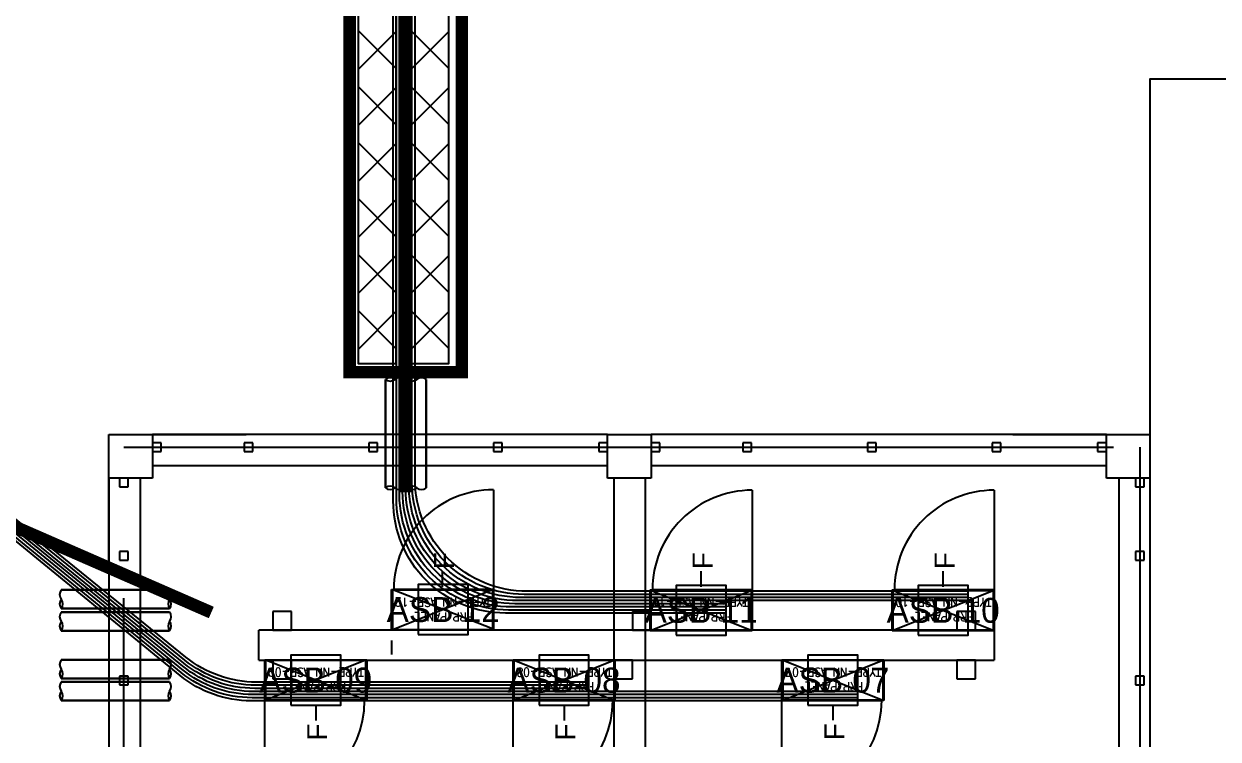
# Model space of a CAD drawing. Header units: metres. Extents: x 530339 to 530792, y 2675149 to 2675327.
# Drawn here: x 530553.61 to 530563.19, y 2675242.66 to 2675248.4 of the extents above; entities that cross this region are included whole.
import ezdxf
from ezdxf.enums import TextEntityAlignment as Align

# ---------------------------------------------------------------- set-up
doc = ezdxf.new("R2010")
doc.units = ezdxf.units.M
for name, pattern in [('DASHED', [0.75, 0.5, -0.25]), ('DASHED2', [0.375, 0.25, -0.125]), ('HIDDEN', [0.375, 0.25, -0.125]), ('PHANTOM', [63.5, 31.75, -6.35, 6.35, -6.35, 6.35, -6.35])]:
    doc.linetypes.add(name, pattern=pattern)
for name, color, linetype in [('1', 5, 'Continuous'), ('300mm Hume Pipe', 74, 'Continuous'), ('Excavation', 7, 'Continuous'), ('IDT', 7, 'Continuous'), ('LT Cable(AG) INV to LT Panel BL-02', 2, 'Continuous'), ('Trench (AC)-BL01', 14, 'Continuous')]:
    doc.layers.add(name, color=color, linetype=linetype)
doc.styles.add('Arial', font='arial.ttf')
doc.styles.add('RomanS', font='romans.shx')
doc.styles.get("Standard").update_dxf_attribs({"font": 'Adani Regular.ttf'})
doc.linetypes.add('FOUNDATION LAYOUT$0$FENCELINE1', pattern='A,6.35,-2.54,[133,ltypeshp.shx,S=2.54,R=0,X=-2.54,Y=0],-2.54,25.4', length=36.83)

# ---------------------------------------------------------------- blocks, each defined once
blk = doc.blocks.new('ASB')
at = {"layer": '1', "color": 5}
blk.add_lwpolyline([(-0.2, -0.2), (0.2, -0.2), (0.2, 0.2), (-0.2, 0.2)], close=True, dxfattribs=at)
at = {"layer": '1', "color": 7}
blk.add_attdef('ID', text='', height=0.2, dxfattribs=at).set_placement((0, 0), align=Align.MIDDLE_CENTER)
blk = doc.blocks.new('IDT')
at = {"layer": 'IDT', "color": 8, "linetype": 'PHANTOM', "ltscale": 0.25}
for p, q in [((33.7831, 18.3103), (33.7831, 9.1603)), ((25.6331, 9.1603), (25.6331, 16.0353)), ((33.7831, 9.1603), (25.6331, 9.1603))]:
    blk.add_line(p, q, dxfattribs=at)
at = {"layer": 'IDT', "color": 8}
for p, q in [((25.552, 9.4101), (25.552, 12.0601)), ((25.802, 9.4101), (25.802, 12.0601)), ((29.602, 9.4101), (29.602, 12.0601)), ((29.852, 9.4101), (29.852, 12.0601)), ((33.652, 9.4101), (33.652, 12.0601)), ((33.902, 9.4101), (33.902, 12.0601)), ((27.686, 11.1932), (28.504, 11.1932)), ((27.686, 10.8662), (27.686, 11.1932)), ((27.695, 10.8697), (27.695, 11.1897)), ((27.695, 11.1897), (28.495, 11.1897)), ((28.495, 11.1897), (27.695, 10.8697)), ((28.495, 10.8697), (27.695, 11.1897)), ((28.495, 11.1897), (28.495, 10.8697)), ((28.504, 11.1932), (28.504, 10.8662)), ((29.843, 11.1932), (30.661, 11.1932)), ((29.843, 10.8662), (29.843, 11.1932)), ((29.852, 10.8697), (29.852, 11.1897)), ((29.852, 11.1897), (30.652, 11.1897)), ((30.652, 11.1897), (29.852, 10.8697)), ((30.652, 10.8697), (29.852, 11.1897)), ((30.652, 11.1897), (30.652, 10.8697)), ((30.661, 11.1932), (30.661, 10.8662)), ((31.8339, 11.1932), (32.6519, 11.1932)), ((31.8339, 10.8662), (31.8339, 11.1932)), ((31.8429, 10.8697), (31.8429, 11.1897)), ((31.8429, 11.1897), (32.6429, 11.1897)), ((31.8429, 10.8697), (32.6429, 11.1897)), ((31.8429, 11.1897), (32.6429, 10.8697)), ((32.6429, 11.1897), (32.6429, 10.8697)), ((32.6519, 11.1932), (32.6519, 10.8662)), ((25.5981, 11.0685), (25.5981, 10.9985)), ((25.6681, 11.0685), (25.5981, 11.0685)), ((25.6681, 10.9985), (25.6681, 11.0685)), ((26.951, 11.0197), (26.951, 10.8697)), ((27.101, 11.0197), (26.951, 11.0197)), ((27.101, 10.8697), (27.101, 11.0197)), ((29.702, 11.0197), (29.702, 10.8697)), ((29.852, 11.0197), (29.702, 11.0197)), ((29.852, 10.8697), (29.852, 11.0197)), ((32.4369, 11.0197), (32.4369, 10.8697)), ((32.5869, 11.0197), (32.4369, 11.0197)), ((32.5869, 10.8697), (32.5869, 11.0197)), ((33.7481, 11.0685), (33.7481, 10.9985)), ((33.8181, 11.0685), (33.7481, 11.0685)), ((33.8181, 10.9985), (33.8181, 11.0685)), ((25.5981, 10.9985), (25.6681, 10.9985)), ((33.7481, 10.9985), (33.8181, 10.9985)), ((32.6992, 10.8697), (26.802, 10.8697)), ((26.951, 10.8697), (27.101, 10.8697)), ((28.504, 10.8662), (27.686, 10.8662)), ((28.495, 10.8697), (27.695, 10.8697)), ((29.702, 10.8697), (29.852, 10.8697)), ((30.661, 10.8662), (29.843, 10.8662)), ((30.652, 10.8697), (29.852, 10.8697)), ((32.6519, 10.8662), (31.8339, 10.8662)), ((32.6429, 10.8697), (31.8429, 10.8697)), ((32.4369, 10.8697), (32.5869, 10.8697)), ((32.6993, 10.8697), (32.6993, 10.6297)), ((31.6352, 10.7124), (31.6352, 10.8226)), ((26.802, 10.6332), (27.62, 10.6332)), ((26.802, 10.3062), (26.802, 10.6332)), ((27.62, 10.6332), (27.62, 10.3062)), ((28.743, 10.6332), (29.561, 10.6332)), ((28.743, 10.3062), (28.743, 10.6332)), ((29.561, 10.6332), (29.561, 10.3062)), ((26.802, 10.6297), (32.6992, 10.6297)), ((26.811, 10.3097), (26.811, 10.6297)), ((26.811, 10.6297), (27.611, 10.6297)), ((27.611, 10.6297), (26.811, 10.3097)), ((27.611, 10.3097), (26.811, 10.6297)), ((26.951, 10.6297), (26.951, 10.6297)), ((26.951, 10.6297), (26.951, 10.4797)), ((27.101, 10.6297), (26.951, 10.6297)), ((27.101, 10.4797), (27.101, 10.6297)), ((27.611, 10.6297), (27.611, 10.3097)), ((28.752, 10.3097), (28.752, 10.6297)), ((28.752, 10.6297), (29.552, 10.6297)), ((29.552, 10.6297), (28.752, 10.3097)), ((29.552, 10.3097), (28.752, 10.6297)), ((29.552, 10.6297), (29.552, 10.3097)), ((29.552, 10.6297), (29.552, 10.4797)), ((29.702, 10.6297), (29.552, 10.6297)), ((29.702, 10.4797), (29.702, 10.6297)), ((30.817, 10.6293), (31.635, 10.6293)), ((30.817, 10.3023), (30.817, 10.6293)), ((30.826, 10.3058), (30.826, 10.6258)), ((30.826, 10.6258), (31.626, 10.6258)), ((30.826, 10.3058), (31.626, 10.6258)), ((30.826, 10.618), (31.626, 10.3058)), ((31.626, 10.6258), (31.626, 10.3058)), ((31.635, 10.6293), (31.635, 10.3023)), ((32.4369, 10.6297), (32.4369, 10.4797)), ((32.5869, 10.6297), (32.4369, 10.6297)), ((32.5869, 10.4797), (32.5869, 10.6297)), ((26.951, 10.4797), (27.101, 10.4797)), ((29.552, 10.4797), (29.702, 10.4797)), ((32.4369, 10.4797), (32.5869, 10.4797)), ((27.62, 10.3062), (26.802, 10.3062)), ((27.611, 10.3097), (26.811, 10.3097)), ((29.561, 10.3062), (28.743, 10.3062)), ((29.552, 10.3097), (28.752, 10.3097)), ((31.635, 10.3023), (30.817, 10.3023)), ((31.626, 10.3058), (30.826, 10.3058)), ((25.5981, 10.0685), (25.5981, 9.9985)), ((25.6681, 10.0685), (25.5981, 10.0685)), ((25.6681, 9.9985), (25.6681, 10.0685)), ((33.7481, 10.0685), (33.7481, 9.9985)), ((33.8181, 10.0685), (33.7481, 10.0685)), ((33.8181, 9.9985), (33.8181, 10.0685)), ((25.5981, 9.9985), (25.6681, 9.9985)), ((33.7481, 9.9985), (33.8181, 9.9985)), ((25.552, 9.0601), (25.552, 9.4101)), ((25.552, 9.4101), (25.902, 9.4101)), ((25.5981, 9.4801), (25.5981, 9.4101)), ((25.6681, 9.4801), (25.5981, 9.4801)), ((25.5981, 9.4101), (25.6681, 9.4101)), ((25.6681, 9.4101), (25.6681, 9.4801)), ((25.902, 9.4101), (25.902, 9.0601)), ((29.552, 9.0601), (29.552, 9.4101)), ((29.552, 9.4101), (29.902, 9.4101)), ((29.902, 9.4101), (29.902, 9.0601)), ((33.552, 9.0601), (33.552, 9.4101)), ((33.552, 9.4101), (33.902, 9.4101)), ((33.7481, 9.4801), (33.7481, 9.4101)), ((33.8181, 9.4801), (33.7481, 9.4801)), ((33.7481, 9.4101), (33.8181, 9.4101)), ((33.8181, 9.4101), (33.8181, 9.4801)), ((33.902, 9.4101), (33.902, 9.0601)), ((25.902, 9.3101), (29.552, 9.3101)), ((29.902, 9.3101), (33.552, 9.3101)), ((25.902, 9.1953), (25.902, 9.1253)), ((25.972, 9.1953), (25.902, 9.1953)), ((25.972, 9.1253), (25.972, 9.1953)), ((26.7481, 9.1953), (26.7481, 9.1253)), ((26.8181, 9.1953), (26.7481, 9.1953)), ((26.8181, 9.1253), (26.8181, 9.1953)), ((27.7481, 9.1953), (27.7481, 9.1253)), ((27.8181, 9.1953), (27.7481, 9.1953)), ((27.8181, 9.1253), (27.8181, 9.1953)), ((28.7481, 9.1953), (28.7481, 9.1253)), ((28.8181, 9.1953), (28.7481, 9.1953)), ((28.8181, 9.1253), (28.8181, 9.1953)), ((29.4822, 9.1953), (29.4822, 9.1253)), ((29.5522, 9.1953), (29.4822, 9.1953)), ((29.5522, 9.1253), (29.5522, 9.1953)), ((29.902, 9.1953), (29.902, 9.1253)), ((29.972, 9.1953), (29.902, 9.1953)), ((29.972, 9.1253), (29.972, 9.1953)), ((30.7481, 9.1953), (30.7481, 9.1253)), ((30.8181, 9.1953), (30.7481, 9.1953)), ((30.8181, 9.1253), (30.8181, 9.1953)), ((31.7481, 9.1953), (31.7481, 9.1253)), ((31.8181, 9.1953), (31.7481, 9.1953)), ((31.8181, 9.1253), (31.8181, 9.1953)), ((32.7481, 9.1953), (32.7481, 9.1253)), ((32.8181, 9.1953), (32.7481, 9.1953)), ((32.8181, 9.1253), (32.8181, 9.1953)), ((33.482, 9.1953), (33.482, 9.1253)), ((33.552, 9.1953), (33.482, 9.1953)), ((33.552, 9.1253), (33.552, 9.1953)), ((25.902, 9.1253), (25.972, 9.1253)), ((26.7481, 9.1253), (26.8181, 9.1253)), ((27.7481, 9.1253), (27.8181, 9.1253)), ((28.7481, 9.1253), (28.8181, 9.1253)), ((29.4822, 9.1253), (29.5522, 9.1253)), ((29.902, 9.1253), (29.972, 9.1253)), ((30.7481, 9.1253), (30.8181, 9.1253)), ((31.7481, 9.1253), (31.8181, 9.1253)), ((32.7481, 9.1253), (32.8181, 9.1253)), ((33.482, 9.1253), (33.552, 9.1253)), ((25.902, 9.0601), (25.552, 9.0601)), ((25.902, 9.0601), (29.552, 9.0601)), ((29.902, 9.0601), (29.552, 9.0601)), ((29.902, 9.0601), (33.552, 9.0601)), ((33.902, 9.0601), (33.552, 9.0601))]:
    blk.add_line(p, q, dxfattribs=at)
at = {"layer": 'IDT', "color": 8, "linetype": 'DASHED', "ltscale": 5}
for p, q in [((28.504, 11.9932), (28.504, 11.1932)), ((30.661, 11.9932), (30.661, 11.1932)), ((32.6519, 11.9932), (32.6519, 11.1932)), ((28.4602, 11.1932), (27.704, 11.1932)), ((28.504, 11.1932), (28.4602, 11.1932)), ((30.6172, 11.1932), (29.861, 11.1932)), ((30.661, 11.1932), (30.6172, 11.1932)), ((32.6081, 11.1932), (31.8519, 11.1932)), ((32.6519, 11.1932), (32.6081, 11.1932)), ((26.802, 9.5062), (26.802, 10.3062)), ((26.802, 10.3062), (26.8459, 10.3062)), ((26.8459, 10.3062), (27.602, 10.3062)), ((28.743, 9.5062), (28.743, 10.3062)), ((28.743, 10.3062), (28.7869, 10.3062)), ((28.7869, 10.3062), (29.543, 10.3062)), ((30.817, 9.5023), (30.817, 10.3023)), ((30.817, 10.3023), (30.8609, 10.3023)), ((30.8609, 10.3023), (31.617, 10.3023))]:
    blk.add_line(p, q, dxfattribs=at)
at = {"layer": 'IDT', "color": 7}
for p, q in [((28.095, 11.2767), (28.095, 11.3492)), ((30.252, 11.2802), (30.252, 11.3527)), ((32.2429, 11.2802), (32.2429, 11.3527)), ((28.095, 11.2255), (28.095, 11.2767)), ((30.252, 11.229), (30.252, 11.2802)), ((32.2429, 11.229), (32.2429, 11.2802)), ((27.686, 11.1932), (28.504, 11.1932)), ((27.686, 10.8662), (27.686, 11.1932)), ((28.504, 11.1932), (28.504, 10.8662)), ((29.843, 11.1932), (30.661, 11.1932)), ((29.843, 10.8662), (29.843, 11.1932)), ((30.661, 11.1932), (30.661, 10.8662)), ((31.8339, 11.1932), (32.6519, 11.1932)), ((31.8339, 10.8662), (31.8339, 11.1932)), ((32.6519, 11.1932), (32.6519, 10.8662)), ((28.504, 10.8662), (27.686, 10.8662)), ((30.661, 10.8662), (29.843, 10.8662)), ((32.6519, 10.8662), (31.8339, 10.8662)), ((26.802, 10.6332), (27.62, 10.6332)), ((26.802, 10.3062), (26.802, 10.6332)), ((27.62, 10.6332), (27.62, 10.3062)), ((28.743, 10.6332), (29.561, 10.6332)), ((28.743, 10.3062), (28.743, 10.6332)), ((29.561, 10.6332), (29.561, 10.3062)), ((30.817, 10.6293), (31.635, 10.6293)), ((30.817, 10.3023), (30.817, 10.6293)), ((31.635, 10.6293), (31.635, 10.3023)), ((27.62, 10.3062), (26.802, 10.3062)), ((27.211, 10.2806), (27.211, 10.2294)), ((29.561, 10.3062), (28.743, 10.3062)), ((29.152, 10.2806), (29.152, 10.2294)), ((31.635, 10.3023), (30.817, 10.3023)), ((31.226, 10.2806), (31.226, 10.2294)), ((27.211, 10.2294), (27.211, 10.1569)), ((29.152, 10.2294), (29.152, 10.1569)), ((31.226, 10.2294), (31.226, 10.1569))]:
    blk.add_line(p, q, dxfattribs=at)
at = {"layer": 'IDT', "color": 124}
for p, q in [((34.2845, 11.1932), (33.4155, 11.1932)), ((33.4155, 11.1932), (34.2845, 11.1932)), ((33.4155, 11.0432), (34.2845, 11.0432)), ((34.2845, 11.0432), (33.4155, 11.0432)), ((34.2845, 11.0162), (33.4155, 11.0162)), ((33.4155, 11.0162), (34.2845, 11.0162)), ((33.4155, 10.8662), (34.2845, 10.8662)), ((34.2845, 10.8662), (33.4155, 10.8662)), ((34.2845, 10.6332), (33.4155, 10.6332)), ((33.4155, 10.6332), (34.2845, 10.6332)), ((33.4155, 10.4832), (34.2845, 10.4832)), ((34.2845, 10.4832), (33.4155, 10.4832)), ((34.2845, 10.4562), (33.4155, 10.4562)), ((33.4155, 10.4562), (34.2845, 10.4562)), ((33.4155, 10.3062), (34.2845, 10.3062)), ((34.2845, 10.3062), (33.4155, 10.3062)), ((31.3578, 9.4874), (31.3578, 8.6183)), ((31.3578, 8.6183), (31.3578, 9.4874)), ((31.5078, 8.6183), (31.5078, 9.4874)), ((31.5078, 9.4874), (31.5078, 8.6183)), ((31.5349, 9.4874), (31.5349, 8.6183)), ((31.5349, 8.6183), (31.5349, 9.4874)), ((31.6849, 8.6183), (31.6849, 9.4874)), ((31.6849, 9.4874), (31.6849, 8.6183))]:
    blk.add_line(p, q, dxfattribs=at)
at = {"layer": 'IDT', "color": 8, "linetype": 'HIDDEN', "ltscale": 2.5}
blk.add_line((26.802, 10.6297), (26.802, 10.8697), dxfattribs=at)
at = {"layer": 'IDT', "color": 8, "linetype": 'DASHED2', "ltscale": 5}
for p, q in [((25.552, 9.0601), (25.552, 10.1601)), ((33.902, 10.1601), (33.902, 9.0601)), ((26.652, 9.0601), (25.552, 9.0601)), ((33.902, 9.0601), (32.802, 9.0601))]:
    blk.add_line(p, q, dxfattribs=at)
at = {"layer": 'IDT', "color": 7, "linetype": 'FOUNDATION LAYOUT$0$FENCELINE1', "ltscale": 0.01}
blk.add_lwpolyline([(19.9107, 22.4854), (11.801, 22.4854), (11.801, 6.2104), (19.7314, 6.2104), (25.552, 6.2104), (25.552, 9.0601)], dxfattribs=at)
at = {"layer": 'IDT', "color": 8, "linetype": 'DASHED', "ltscale": 5}
for centre, start, end in [((28.504, 11.1932), 90, 180), ((30.661, 11.1932), 90, 180), ((32.6519, 11.1932), 90, 180), ((26.802, 10.3062), 270, 0), ((28.743, 10.3062), 270, 0), ((30.817, 10.3023), 270, 0)]:
    blk.add_arc(centre, 0.8, start, end, dxfattribs=at)
at = {"layer": 'IDT', "color": 124}
for centre, start, end in [((33.4653, 11.1557), 143.02764, 216.97236), ((33.4653, 11.0807), 143.02764, 216.97236), ((33.3657, 11.1557), 323.02764, 36.97236), ((34.3344, 11.1557), 143.02764, 216.97236), ((34.2347, 11.1557), 323.02764, 36.97236), ((34.2347, 11.0807), 323.02764, 36.97236), ((33.4653, 10.9787), 143.02764, 216.97236), ((33.3657, 10.9787), 323.02764, 36.97236), ((34.3344, 10.9787), 143.02764, 216.97236), ((34.2347, 10.9787), 323.02764, 36.97236), ((33.4653, 10.9037), 143.02764, 216.97236), ((34.2347, 10.9037), 323.02764, 36.97236), ((33.4653, 10.5957), 143.02764, 216.97236), ((33.3657, 10.5957), 323.02764, 36.97236), ((34.3344, 10.5957), 143.02764, 216.97236), ((34.2347, 10.5957), 323.02764, 36.97236), ((33.4653, 10.5207), 143.02764, 216.97236), ((34.2347, 10.5207), 323.02764, 36.97236), ((33.4653, 10.4187), 143.02764, 216.97236), ((33.3657, 10.4187), 323.02764, 36.97236), ((34.3344, 10.4187), 143.02764, 216.97236), ((34.2347, 10.4187), 323.02764, 36.97236), ((33.4653, 10.3437), 143.02764, 216.97236), ((34.2347, 10.3437), 323.02764, 36.97236), ((31.3953, 9.4376), 53.02764, 126.97236), ((31.4703, 9.4376), 53.02764, 126.97236), ((31.4703, 9.5372), 233.02764, 306.97236), ((31.5724, 9.4376), 53.02764, 126.97236), ((31.6474, 9.4376), 53.02764, 126.97236), ((31.6474, 9.5372), 233.02764, 306.97236), ((31.4703, 8.5685), 53.02764, 126.97236), ((31.6474, 8.5685), 53.02764, 126.97236), ((31.3953, 8.6681), 233.02764, 306.97236), ((31.4703, 8.6681), 233.02764, 306.97236), ((31.5724, 8.6681), 233.02764, 306.97236), ((31.6474, 8.6681), 233.02764, 306.97236)]:
    blk.add_arc(centre, 0.0624, start, end, dxfattribs=at)
at = {"layer": 'IDT', "color": 7, "style": 'Arial'}
for p in [(30.1608, 11.5145), (32.1517, 11.5145), (28.0038, 11.511), (27.1198, 10.1397), (29.0608, 10.1397), (31.1348, 10.1397)]:
    blk.add_text('F', height=0.16, rotation=270, dxfattribs=at).set_placement(p)
at = {"layer": 'IDT', "color": 7, "style": 'RomanS', "width": 0.9}
for s, p in [('FRP PANEL', (27.8518, 11.0469)), ('FRP PANEL', (30.0088, 11.0469)), ('FRP PANEL', (31.9997, 11.0469)), ('TYPE-NN ASB-07', (27.7077, 10.9302)), ('TYPE-NN ASB-08', (29.8647, 10.9302)), ('TYPE-NN ASB-09', (31.8571, 10.9302)), ('FRP PANEL', (26.9678, 10.4869)), ('FRP PANEL', (28.9088, 10.4869)), ('FRP PANEL', (30.9828, 10.4869)), ('TYPE-NN ASB-10', (26.8237, 10.3702)), ('TYPE-NN ASB-11', (28.7737, 10.3702)), ('TYPE-NN ASB-12', (30.8387, 10.3702))]:
    blk.add_text(s, height=0.07, dxfattribs=at).set_placement(p)

msp = doc.modelspace()

# ---------------------------------------------------------------- hatches: boundary and pattern name
at = {"layer": '300mm Hume Pipe'}
h = msp.add_hatch(dxfattribs=at)
h.set_pattern_fill('ANSI37', color=74, scale=0.1)
h.set_pattern_definition([(45, (-0.2313, -0.1963), (-0.224506403027, 0.224506403027), []), (135, (-0.2313, -0.1963), (-0.224506403027, -0.224506403027), [])])
edge = h.paths.add_edge_path()
edge.add_line((530598.2919, 2675252.8462), (530557.4886, 2675252.8462))
edge.add_arc((530557.4886, 2675251.9462), 0.9, 90, 180)
edge.add_line((530556.5886, 2675251.9462), (530556.591, 2675245.6708))
edge.add_line((530556.591, 2675245.6708), (530556.291, 2675245.6708))
edge.add_line((530556.291, 2675245.6708), (530556.2886, 2675252.2462))
edge.add_arc((530557.1886, 2675252.2462), 0.9, 90, 180, ccw=False)
edge.add_line((530557.1886, 2675253.1462), (530598.2919, 2675253.1462))
edge.add_line((530598.2919, 2675253.1462), (530598.2919, 2675252.8462))
h = msp.add_hatch(dxfattribs=at)
h.set_pattern_fill('ANSI37', color=74, scale=0.1)
h.set_pattern_definition([(45, (0.1918, -0.1963), (-0.224506403027, 0.224506403027), []), (135, (0.1918, -0.1963), (-0.224506403027, -0.224506403027), [])])
edge = h.paths.add_edge_path()
edge.add_line((530598.2919, 2675252.4754), (530557.9117, 2675252.4754))
edge.add_arc((530557.9117, 2675251.5754), 0.9, 90, 180)
edge.add_line((530557.0117, 2675251.5754), (530557.0141, 2675245.6708))
edge.add_line((530557.0141, 2675245.6708), (530556.7141, 2675245.6708))
edge.add_line((530556.7141, 2675245.6708), (530556.7117, 2675251.8754))
edge.add_arc((530557.6117, 2675251.8754), 0.9, 90, 180, ccw=False)
edge.add_line((530557.6117, 2675252.7754), (530598.2919, 2675252.7754))
edge.add_line((530598.2919, 2675252.7754), (530598.2919, 2675252.4754))

# ---------------------------------------------------------------- linework, layer by layer
at = {"layer": '300mm Hume Pipe', "color": 74}
for points in [[(530598.2919, 2675252.8462), (530557.4886, 2675252.8462, 0.414214), (530556.5886, 2675251.9462), (530556.591, 2675245.6708), (530556.291, 2675245.6708), (530556.2886, 2675252.2462, -0.414214), (530557.1886, 2675253.1462), (530598.2919, 2675253.1462)], [(530598.2919, 2675252.4754), (530557.9117, 2675252.4754, 0.414214), (530557.0117, 2675251.5754), (530557.0141, 2675245.6708), (530556.7141, 2675245.6708), (530556.7117, 2675251.8754, -0.414214), (530557.6117, 2675252.7754), (530598.2919, 2675252.7754)]]:
    msp.add_lwpolyline(points, format="xyb", close=True, dxfattribs=at)
at = {"layer": 'Excavation', "color": 2, "const_width": 0.1}
msp.add_lwpolyline([(530555.1104, 2675243.6759), (530553.2703, 2675244.4792), (530546.3453, 2675244.4792), (530546.3453, 2675260.1271)], dxfattribs=at)
at = {"layer": 'Excavation', "color": 3, "const_width": 0.1}
msp.add_lwpolyline([(530556.6699, 2675244.6386), (530556.6699, 2675252.8217), (530598.9108, 2675252.8217)], dxfattribs=at)
at = {"layer": 'LT Cable(AG) INV to LT Panel BL-02'}
for points in [[(530558.1393, 2675243.0926), (530555.4656, 2675243.0926, -0.172302), (530554.8979, 2675243.2942), (530553.4555, 2675244.4666, 0.103275), (530553.0954, 2675244.5417), (530547.3078, 2675244.5417, -0.414214), (530546.4078, 2675245.4417), (530546.4078, 2675260.0225, 0.062221), (530546.3801, 2675260.2439), (530546.0915, 2675261.381, -0.062221), (530546.0639, 2675261.6024), (530546.0639, 2675310.5997, 0.414214), (530545.1639, 2675311.4997), (530406.0696, 2675311.4997, -0.414214), (530405.1696, 2675312.3997), (530405.1696, 2675312.6898)], [(530558.1393, 2675243.1176), (530555.4727, 2675243.1176, -0.172136), (530554.9055, 2675243.3188), (530553.4608, 2675244.4916, 0.103275), (530553.1007, 2675244.5667), (530547.3328, 2675244.5667, -0.414214), (530546.4328, 2675245.4667), (530546.4328, 2675260.0256, 0.062221), (530546.4051, 2675260.247), (530546.1165, 2675261.3841, -0.062221), (530546.0889, 2675261.6055), (530546.0889, 2675310.6247, 0.414214), (530545.1889, 2675311.5247), (530503.2456, 2675311.5247, -0.414214), (530502.3456, 2675312.4247), (530502.3456, 2675312.6898)], [(530560.2963, 2675243.0176), (530555.4442, 2675243.0176, -0.172804), (530554.8752, 2675243.2203), (530553.4399, 2675244.3916, 0.103275), (530553.0798, 2675244.4667), (530547.2328, 2675244.4667, -0.414214), (530546.3328, 2675245.3667), (530546.3328, 2675260.0131, 0.062221), (530546.3051, 2675260.2345), (530546.0165, 2675261.3716, -0.062221), (530545.9889, 2675261.593), (530545.9889, 2675288.0247, 0.414214), (530545.0889, 2675288.9247), (530406.0696, 2675288.9247, -0.414214), (530405.1696, 2675289.8247), (530405.1696, 2675290.1898)], [(530560.2963, 2675243.0426), (530555.4513, 2675243.0426, -0.172636), (530554.8827, 2675243.2449), (530553.4451, 2675244.4166, 0.103275), (530553.085, 2675244.4917), (530547.2578, 2675244.4917, -0.414214), (530546.3578, 2675245.3917), (530546.3578, 2675260.0163, 0.062221), (530546.3301, 2675260.2377), (530546.0415, 2675261.3747, -0.062221), (530546.0139, 2675261.5961), (530546.0139, 2675288.0497, 0.414214), (530545.1139, 2675288.9497), (530470.8536, 2675288.9497, -0.414214), (530469.9536, 2675289.8497), (530469.9536, 2675290.1898)], [(530558.1393, 2675243.0676), (530555.4584, 2675243.0676, -0.172469), (530554.8903, 2675243.2696), (530553.4503, 2675244.4416, 0.103275), (530553.0902, 2675244.5167), (530547.2828, 2675244.5167, -0.414214), (530546.3828, 2675245.4167), (530546.3828, 2675260.0194, 0.062221), (530546.3551, 2675260.2408), (530546.0665, 2675261.3778, -0.062221), (530546.0389, 2675261.5993), (530546.0389, 2675288.0747, 0.414214), (530545.1389, 2675288.9747), (530535.6376, 2675288.9747, -0.414214), (530534.7376, 2675289.8747), (530534.7376, 2675290.1898)], [(530560.2963, 2675242.9676), (530555.4299, 2675242.9676, -0.173142), (530554.86, 2675243.171), (530553.4294, 2675244.3416, 0.103275), (530553.0693, 2675244.4167), (530547.1828, 2675244.4167, -0.414214), (530546.2828, 2675245.3167), (530546.2828, 2675260.0069, 0.062221), (530546.2551, 2675260.2283), (530545.9665, 2675261.3653, -0.062221), (530545.9389, 2675261.5868), (530545.9389, 2675265.4727, 0.414214), (530545.0389, 2675266.3727), (530532.3758, 2675266.3727, 0.414214), (530531.4758, 2675265.4727), (530531.4758, 2675259.7747, -0.414214), (530530.5758, 2675258.8747), (530406.0696, 2675258.8747, -0.414214), (530405.1696, 2675259.7747), (530405.1696, 2675260.1898)], [(530560.2963, 2675242.9926), (530555.437, 2675242.9926, -0.172973), (530554.8676, 2675243.1957), (530553.4347, 2675244.3666, 0.103275), (530553.0746, 2675244.4417), (530547.2078, 2675244.4417, -0.414214), (530546.3078, 2675245.3417), (530546.3078, 2675260.01, 0.062221), (530546.2801, 2675260.2314), (530545.9915, 2675261.3685, -0.062221), (530545.9639, 2675261.5899), (530545.9639, 2675265.4977, 0.414214), (530545.0639, 2675266.3977), (530532.3508, 2675266.3977, 0.414214), (530531.4508, 2675265.4977), (530531.4508, 2675259.7997, -0.414214), (530530.5508, 2675258.8997), (530503.2456, 2675258.8997, -0.414214), (530502.3456, 2675259.7997), (530502.3456, 2675260.1898)]]:
    msp.add_lwpolyline(points, format="xyb", dxfattribs=at)
at = {"layer": 'LT Cable(AG) INV to LT Panel BL-02', "color": 5}
for points in [[(530561.1803, 2675243.7708), (530557.5699, 2675243.7708, -0.414214), (530556.6699, 2675244.6708), (530556.6699, 2675251.9217, -0.414214), (530557.5699, 2675252.8217), (530598.4282, 2675252.8217, 0.251156), (530599.1778, 2675253.2236), (530599.5639, 2675253.8045, 0.147693), (530599.7143, 2675254.3026), (530599.7143, 2675310.5372, -0.414214), (530600.6143, 2675311.4372), (530627.637, 2675311.4372, 0.414214), (530628.537, 2675312.3372), (530628.537, 2675312.6898)], [(530561.1803, 2675243.7958), (530557.5949, 2675243.7958, -0.414214), (530556.6949, 2675244.6958), (530556.6949, 2675251.8967, -0.414214), (530557.5949, 2675252.7967), (530598.4416, 2675252.7967, 0.251156), (530599.1912, 2675253.1986), (530599.5889, 2675253.797, 0.147693), (530599.7393, 2675254.2951), (530599.7393, 2675310.5122, -0.414214), (530600.6393, 2675311.4122), (530724.813, 2675311.4122, 0.414214), (530725.713, 2675312.3122), (530725.713, 2675312.6898)], [(530559.2393, 2675243.7208), (530557.5199, 2675243.7208, -0.414214), (530556.6199, 2675244.6208), (530556.6199, 2675251.9717, -0.414214), (530557.5199, 2675252.8717), (530598.4014, 2675252.8717, 0.251156), (530599.151, 2675253.2736), (530599.5139, 2675253.8196, 0.147693), (530599.6643, 2675254.3177), (530599.6643, 2675280.5852, -0.414214), (530600.5643, 2675281.4852), (530627.637, 2675281.4852, 0.414214), (530628.537, 2675282.3852), (530628.537, 2675282.6898)], [(530559.2393, 2675243.7458), (530557.5449, 2675243.7458, -0.414214), (530556.6449, 2675244.6458), (530556.6449, 2675251.9467, -0.414214), (530557.5449, 2675252.8467), (530598.4148, 2675252.8467, 0.251156), (530599.1644, 2675253.2486), (530599.5389, 2675253.8121, 0.147693), (530599.6893, 2675254.3102), (530599.6893, 2675280.5602, -0.414214), (530600.5893, 2675281.4602), (530724.813, 2675281.4602, 0.414214), (530725.713, 2675282.3602), (530725.713, 2675282.6898)], [(530559.2393, 2675243.6708), (530557.4699, 2675243.6708, -0.414214), (530556.5699, 2675244.5708), (530556.5699, 2675252.0217, -0.414214), (530557.4699, 2675252.9217), (530598.3746, 2675252.9217, 0.251156), (530599.1242, 2675253.3236), (530599.4639, 2675253.8347, 0.147693), (530599.6143, 2675254.3328), (530599.6143, 2675258.1372, -0.414214), (530600.5143, 2675259.0372), (530627.637, 2675259.0372, 0.414214), (530628.537, 2675259.9372), (530628.537, 2675260.1898)], [(530559.2393, 2675243.6958), (530557.4949, 2675243.6958, -0.414214), (530556.5949, 2675244.5958), (530556.5949, 2675251.9967, -0.414214), (530557.4949, 2675252.8967), (530598.388, 2675252.8967, 0.251156), (530599.1376, 2675253.2986), (530599.4889, 2675253.8272, 0.147693), (530599.6393, 2675254.3253), (530599.6393, 2675258.1122, -0.414214), (530600.5393, 2675259.0122), (530724.813, 2675259.0122, 0.414214), (530725.713, 2675259.9122), (530725.713, 2675260.1898)], [(530561.1803, 2675243.8208), (530557.6199, 2675243.8208, -0.414214), (530556.7199, 2675244.7208), (530556.7199, 2675251.8717, -0.414214), (530557.6199, 2675252.7717), (530598.4489, 2675252.7717, -0.230211), (530599.1567, 2675252.4276), (530599.4721, 2675252.026, -0.167984), (530599.6643, 2675251.4701), (530599.6643, 2675237.2872, 0.414214), (530600.5643, 2675236.3872), (530627.637, 2675236.3872, 0.414214), (530628.537, 2675237.2872), (530628.537, 2675237.6898)], [(530561.1803, 2675243.8458), (530557.6449, 2675243.8458, -0.414214), (530556.7449, 2675244.7458), (530556.7449, 2675251.8467, -0.414214), (530557.6449, 2675252.7467), (530598.4367, 2675252.7467, -0.230211), (530599.1445, 2675252.4026), (530599.4471, 2675252.0173, -0.167984), (530599.6393, 2675251.4614), (530599.6393, 2675237.2622, 0.414214), (530600.5393, 2675236.3622), (530724.813, 2675236.3622, 0.414214), (530725.713, 2675237.2622), (530725.713, 2675237.6898)]]:
    msp.add_lwpolyline(points, format="xyb", dxfattribs=at)
at = {"layer": 'Trench (AC)-BL01'}
msp.add_lwpolyline([(530598.4444, 2675253.2717, 0.1, 0.1, 0), (530598.4444, 2675252.3717, 0.1, 0.1, 0), (530558.0199, 2675252.3717, 0.1, 0.1, 0.414214), (530557.1199, 2675251.4717, 0.1, 0.1, 0), (530557.1199, 2675245.6028, 0.1, 0.1, 0), (530556.2199, 2675245.6028, 0.1, 0.1, 0), (530556.2199, 2675252.3717, 0.1, 0.1, -0.414214), (530557.1199, 2675253.2717, 0.1, 0.1, 0)], format="xyseb", close=True, dxfattribs=at)

# ---------------------------------------------------------------- block references
at = {"layer": '1'}
for p, values in [((530556.9702, 2675243.6992), {'ID': 'ASB 12'}), ((530559.0393, 2675243.6933), {'ID': 'ASB 11'}), ((530560.9803, 2675243.6933), {'ID': 'ASB 10'}), ((530555.9484, 2675243.1333), {'ID': 'ASB 09'}), ((530557.9393, 2675243.1333), {'ID': 'ASB 08'}), ((530560.0963, 2675243.1333), {'ID': 'ASB 07'})]:
    msp.add_blockref('ASB', p, dxfattribs=at).add_auto_attribs(values)
at = {"layer": 'IDT', "color": 8, "rotation": 180}
msp.add_blockref('IDT', (530588.1913, 2675254.163), dxfattribs=at)

doc.saveas('drawing.dxf')
